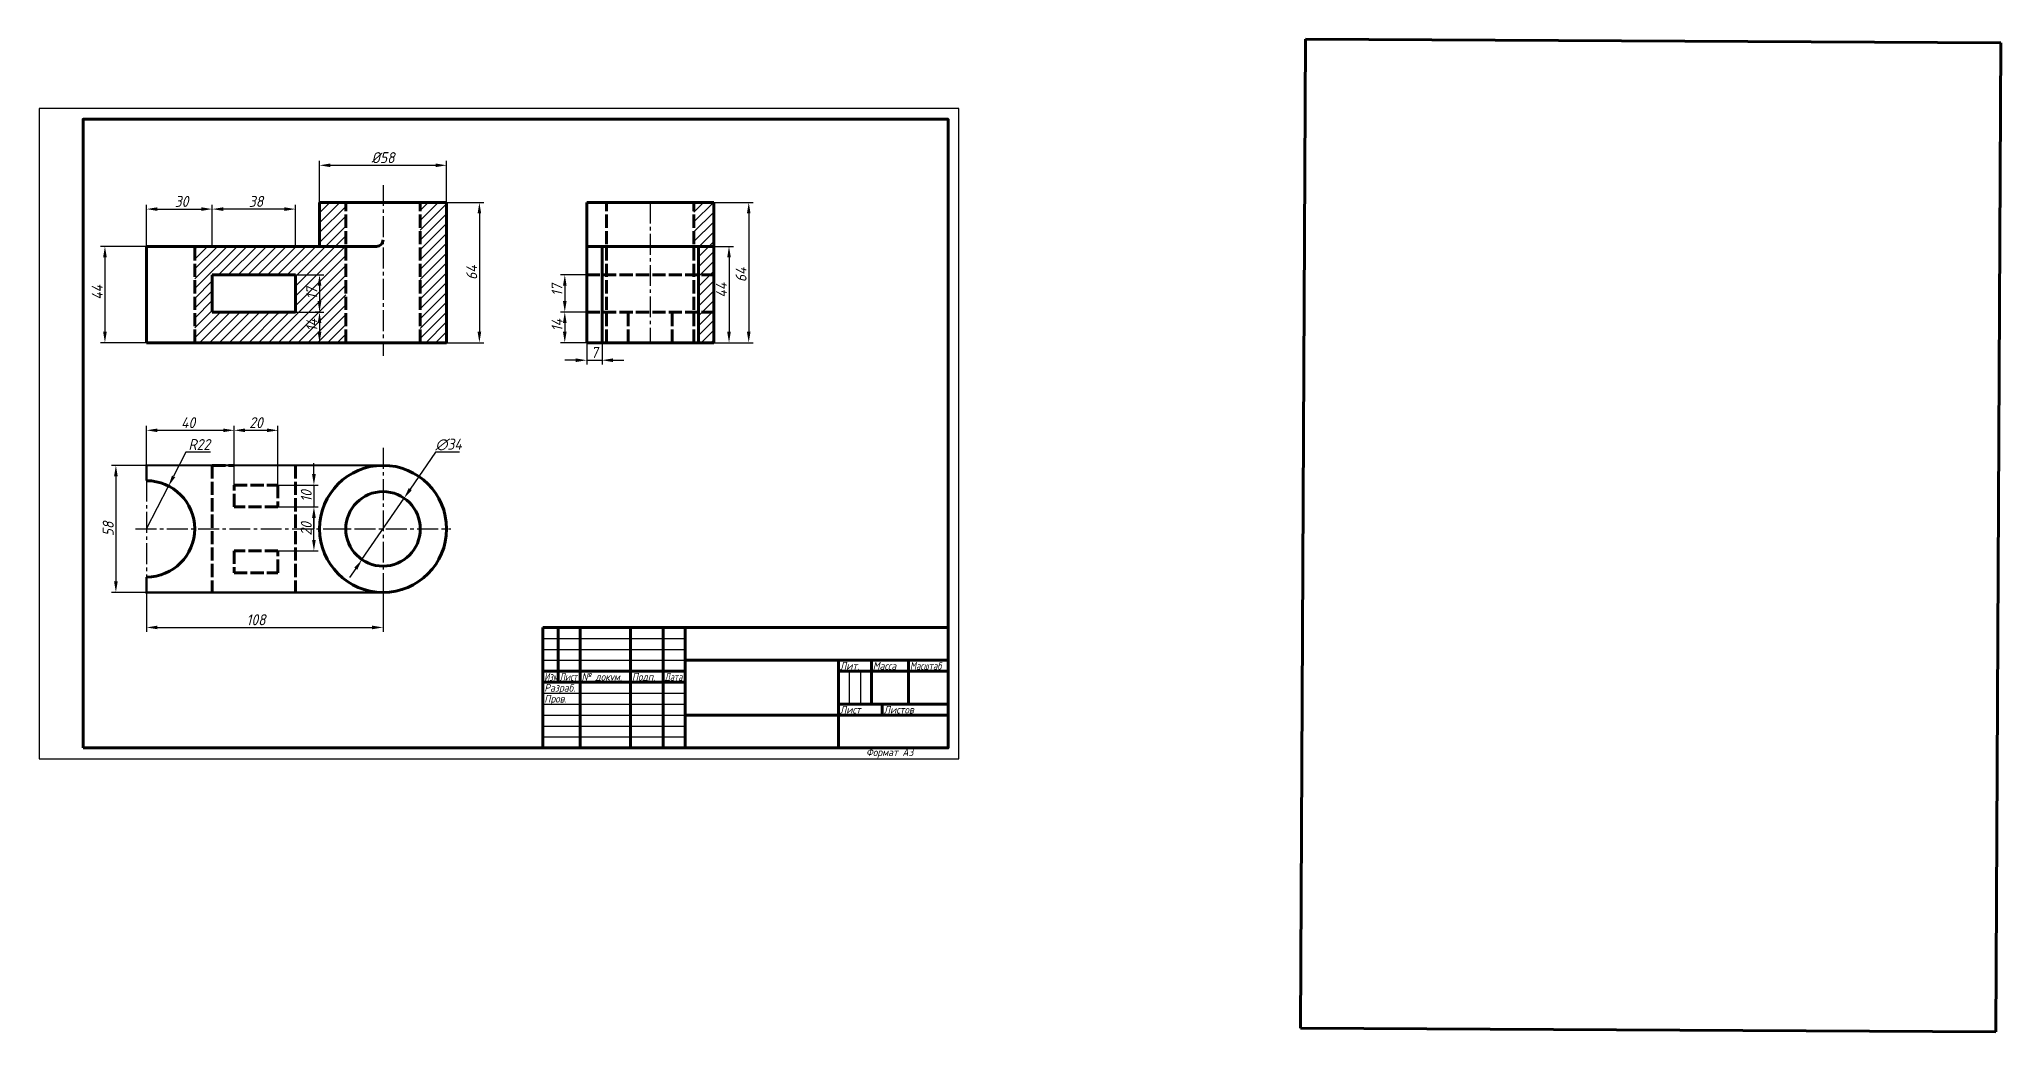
# Model space of a CAD drawing. Header units: millimetres. Extents: x 0 to 896, y -125 to 329.
import ezdxf

# ---------------------------------------------------------------- set-up
doc = ezdxf.new("R2010")
doc.units = ezdxf.units.MM
doc.header["$LTSCALE"] = 0.5
doc.linetypes.add('ACAD_ISO02W100', pattern=[15, 12, -3])
doc.linetypes.add('осевая2', pattern=[28.575, 19.05, -3.175, 3.175, -3.175])
doc.layers.get('0').update_dxf_attribs({"lineweight": 60})
doc.layers.get('Defpoints').update_dxf_attribs({"color": 5})
doc.layers.add('1-оси', color=50, linetype='осевая2')
doc.layers.add('3-размеры', color=6, linetype='Continuous')
doc.layers.add('2-штриховка', color=7, linetype='Continuous', true_color=0x00c7c7)
doc.layers.add('4-текст', color=7, linetype='Continuous', true_color=0x00ad00)
doc.layers.add('штрих', color=51, linetype='ACAD_ISO02W100', lineweight=60)
doc.styles.get("Standard").update_dxf_attribs({"font": 'isocpeui.ttf', "width": 0.9})
doc.dimstyles.new('Standart', dxfattribs={"dimtxt": 5, "dimasz": 5, "dimexe": 2, "dimexo": 0, "dimgap": 1, "dimtad": 1, "dimtoh": 1, "dimdec": 0, "dimtxsty": 'Standard', "dimcen": 2.5, "dimadec": 0, "dimazin": 0, "dimtfac": 1, "dimtdec": 0, "dimtmove": 0, "dimatfit": 3, "dimldrblk": 'DOTSMALL', "dimfxl": 1, "dimarcsym": 0})
picture_1 = doc.add_image_def('image1.jpg', size_in_pixel=(900, 1280))

# ---------------------------------------------------------------- blocks, each defined once
blk = doc.blocks.new('*D2')
at = {"layer": '3-размеры', "color": 0, "lineweight": -2, "transparency": 16777216}
for p, q in [((49, 234), (28, 234)), ((30, 229), (30, 195)), ((49, 190), (28, 190))]:
    blk.add_line(p, q, dxfattribs=at)
at = {"layer": '3-размеры', "color": 0, "transparency": 16777216}
for points in [[(29.17, 229), (30.83, 229), (30, 234)], [(29.17, 195), (30.83, 195), (30, 190)]]:
    blk.add_solid(points, dxfattribs=at)
at = {"layer": 'Defpoints', "color": 0, "transparency": 16777216}
for p in [(49, 234), (30, 190), (49, 190)]:
    blk.add_point(p, dxfattribs=at)
at = {"layer": '3-размеры', "color": 0, "transparency": 16777216, "insert": (26.5, 213), "char_height": 5, "attachment_point": 5, "rotation": 90}
blk.add_mtext('44', dxfattribs=at)
blk = doc.blocks.new('_DotSmall')
at = {"color": 0, "linetype": 'ByBlock', "const_width": 0.5}
blk.add_lwpolyline([(-0.0625, 0, 1), (0.0625, 0, 1)], format="xyb", close=True, dxfattribs=at)
blk = doc.blocks.new('*D3')
at = {"layer": '3-размеры', "color": 0, "lineweight": -2, "transparency": 16777216}
for p, q in [((49, 234), (49, 253)), ((54, 251), (74, 251)), ((79, 234), (79, 253))]:
    blk.add_line(p, q, dxfattribs=at)
at = {"layer": '3-размеры', "color": 0, "transparency": 16777216}
for points in [[(54, 251.83), (54, 250.17), (49, 251)], [(74, 251.83), (74, 250.17), (79, 251)]]:
    blk.add_solid(points, dxfattribs=at)
at = {"layer": 'Defpoints', "color": 0, "transparency": 16777216}
for p in [(79, 251), (49, 234), (79, 234)]:
    blk.add_point(p, dxfattribs=at)
at = {"layer": '3-размеры', "color": 0, "transparency": 16777216, "insert": (65, 254.5), "char_height": 5, "attachment_point": 5}
blk.add_mtext('30', dxfattribs=at)
blk = doc.blocks.new('*D4')
at = {"layer": '3-размеры', "color": 0, "lineweight": -2, "transparency": 16777216}
for p, q in [((186, 254), (203, 254)), ((201, 249), (201, 195)), ((186, 190), (203, 190))]:
    blk.add_line(p, q, dxfattribs=at)
at = {"layer": '3-размеры', "color": 0, "transparency": 16777216}
for points in [[(200.17, 249), (201.83, 249), (201, 254)], [(200.17, 195), (201.83, 195), (201, 190)]]:
    blk.add_solid(points, dxfattribs=at)
at = {"layer": 'Defpoints', "color": 0, "transparency": 16777216}
for p in [(186, 254), (186, 190), (201, 190)]:
    blk.add_point(p, dxfattribs=at)
at = {"layer": '3-размеры', "color": 0, "transparency": 16777216, "insert": (197.5, 222), "char_height": 5, "attachment_point": 5, "rotation": 90}
blk.add_mtext('64', dxfattribs=at)
blk = doc.blocks.new('*D5')
at = {"layer": '3-размеры', "color": 0, "lineweight": -2, "transparency": 16777216}
for p, q in [((117, 221), (130, 221)), ((128, 216), (128, 209)), ((117, 204), (130, 204))]:
    blk.add_line(p, q, dxfattribs=at)
at = {"layer": '3-размеры', "color": 0, "transparency": 16777216}
for points in [[(127.17, 216), (128.83, 216), (128, 221)], [(127.17, 209), (128.83, 209), (128, 204)]]:
    blk.add_solid(points, dxfattribs=at)
at = {"layer": 'Defpoints', "color": 0, "transparency": 16777216}
for p in [(117, 221), (117, 204), (128, 204)]:
    blk.add_point(p, dxfattribs=at)
at = {"layer": '3-размеры', "color": 0, "transparency": 16777216, "insert": (124.47, 212.5), "char_height": 5, "attachment_point": 5, "rotation": 90}
blk.add_mtext('17', dxfattribs=at)
blk = doc.blocks.new('*D6')
at = {"layer": '3-размеры', "color": 0, "lineweight": -2, "transparency": 16777216}
for p, q in [((128, 204), (126, 204)), ((128, 199), (128, 195)), ((128, 190), (126, 190))]:
    blk.add_line(p, q, dxfattribs=at)
at = {"layer": '3-размеры', "color": 0, "transparency": 16777216}
for points in [[(127.17, 199), (128.83, 199), (128, 204)], [(127.17, 195), (128.83, 195), (128, 190)]]:
    blk.add_solid(points, dxfattribs=at)
at = {"layer": 'Defpoints', "color": 0, "transparency": 16777216}
for p in [(128, 204), (128, 190), (128, 190)]:
    blk.add_point(p, dxfattribs=at)
at = {"layer": '3-размеры', "color": 0, "transparency": 16777216, "insert": (124.5, 198), "char_height": 5, "attachment_point": 5, "rotation": 90}
blk.add_mtext('14', dxfattribs=at)
blk = doc.blocks.new('*D7')
at = {"layer": '3-размеры', "color": 0, "lineweight": -2, "transparency": 16777216}
for p, q in [((128, 254), (128, 273)), ((133, 271), (181, 271)), ((186, 254), (186, 273))]:
    blk.add_line(p, q, dxfattribs=at)
at = {"layer": '3-размеры', "color": 0, "transparency": 16777216}
for points in [[(133, 271.83), (133, 270.17), (128, 271)], [(181, 271.83), (181, 270.17), (186, 271)]]:
    blk.add_solid(points, dxfattribs=at)
at = {"layer": 'Defpoints', "color": 0, "transparency": 16777216}
for p in [(186, 271), (128, 254), (186, 254)]:
    blk.add_point(p, dxfattribs=at)
at = {"layer": '3-размеры', "color": 0, "transparency": 16777216, "insert": (157, 274.5), "char_height": 5, "attachment_point": 5}
blk.add_mtext('%%c58', dxfattribs=at)
blk = doc.blocks.new('*D8')
at = {"layer": '3-размеры', "color": 0, "lineweight": -2, "transparency": 16777216}
for p, q in [((49, 134), (33, 134)), ((35, 129), (35, 81)), ((49, 76), (33, 76))]:
    blk.add_line(p, q, dxfattribs=at)
at = {"layer": '3-размеры', "color": 0, "transparency": 16777216}
for points in [[(34.17, 129), (35.83, 129), (35, 134)], [(34.17, 81), (35.83, 81), (35, 76)]]:
    blk.add_solid(points, dxfattribs=at)
at = {"layer": 'Defpoints', "color": 0, "transparency": 16777216}
for p in [(49, 134), (35, 76), (49, 76)]:
    blk.add_point(p, dxfattribs=at)
at = {"layer": '3-размеры', "color": 0, "transparency": 16777216, "insert": (31.5, 105), "char_height": 5, "attachment_point": 5, "rotation": 90}
blk.add_mtext('58', dxfattribs=at)
blk = doc.blocks.new('*D9')
at = {"layer": '3-размеры', "color": 0, "lineweight": -2, "transparency": 16777216}
for p, q in [((89, 125), (89, 152)), ((94, 150), (104, 150)), ((109, 125), (109, 152))]:
    blk.add_line(p, q, dxfattribs=at)
at = {"layer": '3-размеры', "color": 0, "transparency": 16777216}
for points in [[(94, 150.83), (94, 149.17), (89, 150)], [(104, 150.83), (104, 149.17), (109, 150)]]:
    blk.add_solid(points, dxfattribs=at)
at = {"layer": 'Defpoints', "color": 0, "transparency": 16777216}
for p in [(109, 150), (89, 125), (109, 125)]:
    blk.add_point(p, dxfattribs=at)
at = {"layer": '3-размеры', "color": 0, "transparency": 16777216, "insert": (99, 153.5), "char_height": 5, "attachment_point": 5}
blk.add_mtext('20', dxfattribs=at)
blk = doc.blocks.new('*D10')
at = {"layer": '3-размеры', "color": 0, "lineweight": -2, "transparency": 16777216}
for p, q in [((79, 251), (79, 253)), ((112, 251), (84, 251)), ((117, 234), (117, 253))]:
    blk.add_line(p, q, dxfattribs=at)
at = {"layer": '3-размеры', "color": 0, "transparency": 16777216}
for points in [[(84, 251.83), (84, 250.17), (79, 251)], [(112, 251.83), (112, 250.17), (117, 251)]]:
    blk.add_solid(points, dxfattribs=at)
at = {"layer": 'Defpoints', "color": 0, "transparency": 16777216}
for p in [(79, 251), (79, 251), (117, 234)]:
    blk.add_point(p, dxfattribs=at)
at = {"layer": '3-размеры', "color": 0, "transparency": 16777216, "insert": (99, 254.5), "char_height": 5, "attachment_point": 5}
blk.add_mtext('38', dxfattribs=at)
blk = doc.blocks.new('*D11')
at = {"layer": '3-размеры', "color": 0, "lineweight": -2, "transparency": 16777216}
for p, q in [((49, 134), (49, 152)), ((54, 150), (84, 150)), ((89, 150), (89, 152))]:
    blk.add_line(p, q, dxfattribs=at)
at = {"layer": '3-размеры', "color": 0, "transparency": 16777216}
for points in [[(54, 150.83), (54, 149.17), (49, 150)], [(84, 150.83), (84, 149.17), (89, 150)]]:
    blk.add_solid(points, dxfattribs=at)
at = {"layer": 'Defpoints', "color": 0, "transparency": 16777216}
for p in [(89, 150), (89, 150), (49, 134)]:
    blk.add_point(p, dxfattribs=at)
at = {"layer": '3-размеры', "color": 0, "transparency": 16777216, "insert": (68, 153.5), "char_height": 5, "attachment_point": 5}
blk.add_mtext('40', dxfattribs=at)
blk = doc.blocks.new('*D12')
at = {"layer": '3-размеры', "color": 0, "lineweight": -2, "transparency": 16777216}
for p, q in [((49, 76), (49, 58)), ((157, 76), (157, 58)), ((54, 60), (152, 60))]:
    blk.add_line(p, q, dxfattribs=at)
at = {"layer": '3-размеры', "color": 0, "transparency": 16777216}
for points in [[(54, 60.83), (54, 59.17), (49, 60)], [(152, 60.83), (152, 59.17), (157, 60)]]:
    blk.add_solid(points, dxfattribs=at)
at = {"layer": 'Defpoints', "color": 0, "transparency": 16777216}
for p in [(49, 76), (157, 76), (157, 60)]:
    blk.add_point(p, dxfattribs=at)
at = {"layer": '3-размеры', "color": 0, "transparency": 16777216, "insert": (99, 63.5), "char_height": 5, "attachment_point": 5}
blk.add_mtext('108', dxfattribs=at)
blk = doc.blocks.new('*D13')
at = {"layer": '3-размеры', "color": 0, "lineweight": -2, "transparency": 16777216}
for p, q in [((125.44, 130), (125.44, 135)), ((109, 125), (127.44, 125)), ((125.44, 125), (125.44, 115)), ((109, 115), (127.44, 115)), ((125.44, 110), (125.44, 105))]:
    blk.add_line(p, q, dxfattribs=at)
at = {"layer": '3-размеры', "color": 0, "transparency": 16777216}
for points in [[(124.6, 130), (126.27, 130), (125.44, 125)], [(124.6, 110), (126.27, 110), (125.44, 115)]]:
    blk.add_solid(points, dxfattribs=at)
at = {"layer": 'Defpoints', "color": 0, "transparency": 16777216}
for p in [(109, 125), (109, 115), (125.44, 115)]:
    blk.add_point(p, dxfattribs=at)
at = {"layer": '3-размеры', "color": 0, "transparency": 16777216, "insert": (121.94, 120), "char_height": 5, "attachment_point": 5, "rotation": 90}
blk.add_mtext('10', dxfattribs=at)
blk = doc.blocks.new('*D14')
at = {"layer": '3-размеры', "color": 0, "lineweight": -2, "transparency": 16777216}
for p, q in [((109, 115), (127.44, 115)), ((125.44, 100), (125.44, 110)), ((109, 95), (127.44, 95))]:
    blk.add_line(p, q, dxfattribs=at)
at = {"layer": '3-размеры', "color": 0, "transparency": 16777216}
for points in [[(124.6, 110), (126.27, 110), (125.44, 115)], [(124.6, 100), (126.27, 100), (125.44, 95)]]:
    blk.add_solid(points, dxfattribs=at)
at = {"layer": 'Defpoints', "color": 0, "transparency": 16777216}
for p in [(109, 115), (125.44, 115), (109, 95)]:
    blk.add_point(p, dxfattribs=at)
at = {"layer": '3-размеры', "color": 0, "transparency": 16777216, "insert": (121.94, 105), "char_height": 5, "attachment_point": 5, "rotation": 90}
blk.add_mtext('20', dxfattribs=at)
blk = doc.blocks.new('*D15')
at = {"layer": '3-размеры', "color": 0, "lineweight": -2, "transparency": 16777216}
for p, q in [((67, 140), (61.35, 129.01)), ((78.19, 140), (67, 140)), ((49, 105), (59.06, 124.56))]:
    blk.add_line(p, q, dxfattribs=at)
at = {"layer": '3-размеры', "color": 0, "transparency": 16777216}
blk.add_solid([(60.61, 129.39), (62.09, 128.63), (59.06, 124.56)], dxfattribs=at)
at = {"layer": 'Defpoints', "color": 0, "transparency": 16777216}
for p in [(59.06, 124.56), (49, 105)]:
    blk.add_point(p, dxfattribs=at)
at = {"layer": '3-размеры', "color": 0, "transparency": 16777216, "insert": (73.09, 143.5), "char_height": 5, "attachment_point": 5}
blk.add_mtext('R22', dxfattribs=at)
blk = doc.blocks.new('*D16')
at = {"layer": '3-размеры', "color": 0, "lineweight": -2, "transparency": 16777216}
for p, q in [((181, 140), (169.44, 123.14)), ((191.88, 140), (181, 140)), ((147.39, 90.98), (166.61, 119.02)), ((144.56, 86.86), (141.73, 82.73))]:
    blk.add_line(p, q, dxfattribs=at)
at = {"layer": '3-размеры', "color": 0, "transparency": 16777216}
for points in [[(168.75, 123.62), (170.13, 122.67), (166.61, 119.02)], [(143.87, 87.33), (145.25, 86.38), (147.39, 90.98)]]:
    blk.add_solid(points, dxfattribs=at)
at = {"layer": 'Defpoints', "color": 0, "transparency": 16777216}
for p in [(166.61, 119.02), (147.39, 90.98)]:
    blk.add_point(p, dxfattribs=at)
at = {"layer": '3-размеры', "color": 0, "transparency": 16777216, "insert": (186.94, 143.5), "char_height": 5, "attachment_point": 5}
blk.add_mtext('∅34', dxfattribs=at)
blk = doc.blocks.new('*D17')
at = {"layer": '3-размеры', "color": 0, "lineweight": -2, "transparency": 16777216}
for p, q in [((308, 254), (326, 254)), ((324, 249), (324, 195)), ((308, 190), (326, 190))]:
    blk.add_line(p, q, dxfattribs=at)
at = {"layer": '3-размеры', "color": 0, "transparency": 16777216}
for points in [[(323.17, 249), (324.83, 249), (324, 254)], [(323.17, 195), (324.83, 195), (324, 190)]]:
    blk.add_solid(points, dxfattribs=at)
at = {"layer": 'Defpoints', "color": 0, "transparency": 16777216}
for p in [(308, 254), (308, 190), (324, 190)]:
    blk.add_point(p, dxfattribs=at)
at = {"layer": '3-размеры', "color": 0, "transparency": 16777216, "insert": (320.5, 221), "char_height": 5, "attachment_point": 5, "rotation": 90}
blk.add_mtext('64', dxfattribs=at)
blk = doc.blocks.new('*D18')
at = {"layer": '3-размеры', "color": 0, "lineweight": -2, "transparency": 16777216}
for p, q in [((308, 234), (317, 234)), ((315, 229), (315, 195)), ((308, 190), (317, 190))]:
    blk.add_line(p, q, dxfattribs=at)
at = {"layer": '3-размеры', "color": 0, "transparency": 16777216}
for points in [[(314.17, 229), (315.83, 229), (315, 234)], [(314.17, 195), (315.83, 195), (315, 190)]]:
    blk.add_solid(points, dxfattribs=at)
at = {"layer": 'Defpoints', "color": 0, "transparency": 16777216}
for p in [(308, 234), (308, 190), (315, 190)]:
    blk.add_point(p, dxfattribs=at)
at = {"layer": '3-размеры', "color": 0, "transparency": 16777216, "insert": (311.5, 214), "char_height": 5, "attachment_point": 5, "rotation": 90}
blk.add_mtext('44', dxfattribs=at)
blk = doc.blocks.new('*D19')
at = {"layer": '3-размеры', "color": 0, "lineweight": -2, "transparency": 16777216}
for p, q in [((250, 204), (238, 204)), ((240, 199), (240, 195)), ((250, 190), (238, 190))]:
    blk.add_line(p, q, dxfattribs=at)
at = {"layer": '3-размеры', "color": 0, "transparency": 16777216}
for points in [[(239.17, 199), (240.83, 199), (240, 204)], [(239.17, 195), (240.83, 195), (240, 190)]]:
    blk.add_solid(points, dxfattribs=at)
at = {"layer": 'Defpoints', "color": 0, "transparency": 16777216}
for p in [(250, 204), (240, 190), (250, 190)]:
    blk.add_point(p, dxfattribs=at)
at = {"layer": '3-размеры', "color": 0, "transparency": 16777216, "insert": (236.5, 198), "char_height": 5, "attachment_point": 5, "rotation": 90}
blk.add_mtext('14', dxfattribs=at)
blk = doc.blocks.new('*D20')
at = {"layer": '3-размеры', "color": 0, "lineweight": -2, "transparency": 16777216}
for p, q in [((250, 221), (238, 221)), ((240, 216), (240, 209)), ((240, 204), (238, 204))]:
    blk.add_line(p, q, dxfattribs=at)
at = {"layer": '3-размеры', "color": 0, "transparency": 16777216}
for points in [[(239.17, 216), (240.83, 216), (240, 221)], [(239.17, 209), (240.83, 209), (240, 204)]]:
    blk.add_solid(points, dxfattribs=at)
at = {"layer": 'Defpoints', "color": 0, "transparency": 16777216}
for p in [(250, 221), (240, 204), (240, 204)]:
    blk.add_point(p, dxfattribs=at)
at = {"layer": '3-размеры', "color": 0, "transparency": 16777216, "insert": (236.47, 214), "char_height": 5, "attachment_point": 5, "rotation": 90}
blk.add_mtext('17', dxfattribs=at)
blk = doc.blocks.new('*D21')
at = {"layer": '3-размеры', "color": 0, "lineweight": -2, "transparency": 16777216}
for p, q in [((250, 190), (250, 180)), ((257, 190), (257, 180)), ((245, 182), (240, 182)), ((250, 182), (257, 182)), ((262, 182), (267, 182))]:
    blk.add_line(p, q, dxfattribs=at)
at = {"layer": '3-размеры', "color": 0, "transparency": 16777216}
for points in [[(245, 182.83), (245, 181.17), (250, 182)], [(262, 182.83), (262, 181.17), (257, 182)]]:
    blk.add_solid(points, dxfattribs=at)
at = {"layer": 'Defpoints', "color": 0, "transparency": 16777216}
for p in [(250, 190), (257, 190), (257, 182)]:
    blk.add_point(p, dxfattribs=at)
at = {"layer": '3-размеры', "color": 0, "transparency": 16777216, "insert": (253.5, 185.53), "char_height": 5, "attachment_point": 5}
blk.add_mtext('7', dxfattribs=at)

msp = doc.modelspace()

# ---------------------------------------------------------------- hatches: boundary and pattern name
at = {"layer": '2-штриховка'}
h = msp.add_hatch(dxfattribs=at)
h.set_pattern_fill('ANSI31', color=256)
h.paths.add_polyline_path([(109, 204), (89, 204), (89, 190), (109, 190)])
h.paths.add_polyline_path([(32.25, 207.72), (32.25, 217.67), (20.25, 217.67), (20.25, 207.72)], flags=9)
h.paths.add_polyline_path([(60.07, 248.75), (69.4, 248.75), (69.4, 260.75), (60.07, 260.75)], flags=9)
h.paths.add_polyline_path([(203.25, 216.97), (203.25, 226.46), (191.25, 226.46), (191.25, 216.97)], flags=9)
h.paths.add_polyline_path([(130.19, 207.44), (130.19, 216.2), (118.19, 216.2), (118.19, 207.44)], flags=9)
h.paths.add_polyline_path([(130.25, 193.12), (130.25, 201.68), (118.25, 201.68), (118.25, 193.12)], flags=9)
h.paths.add_polyline_path([(149.59, 268.75), (163.28, 268.75), (163.28, 280.75), (149.59, 280.75)], flags=9)
h.paths.add_polyline_path([(37.25, 99.99), (37.25, 109.48), (25.25, 109.48), (25.25, 99.99)], flags=9)
h.paths.add_polyline_path([(94.07, 147.75), (103.4, 147.75), (103.4, 159.75), (94.07, 159.75)], flags=9)
h.paths.add_polyline_path([(93.99, 248.75), (103.48, 248.75), (103.48, 260.75), (93.99, 260.75)], flags=9)
h.paths.add_polyline_path([(62.71, 147.75), (72.51, 147.75), (72.51, 159.75), (62.71, 159.75)], flags=9)
h.paths.add_polyline_path([(92.41, 57.75), (104.23, 57.75), (104.23, 69.75), (92.41, 69.75)], flags=9)
h.paths.add_polyline_path([(127.69, 115.12), (127.69, 123.52), (115.69, 123.52), (115.69, 115.12)], flags=9)
h.paths.add_polyline_path([(127.69, 100.07), (127.69, 109.4), (115.69, 109.4), (115.69, 100.07)], flags=9)
h.paths.add_polyline_path([(66.22, 137.75), (79.44, 137.75), (79.44, 149.75), (66.22, 149.75)], flags=9)
h.paths.add_polyline_path([(179.62, 137.75), (193.3, 137.75), (193.3, 149.75), (179.62, 149.75)], flags=9)
h.paths.add_polyline_path([(326.25, 215.97), (326.25, 225.46), (314.25, 225.46), (314.25, 215.97)], flags=9)
h.paths.add_polyline_path([(317.25, 208.72), (317.25, 218.67), (305.25, 218.67), (305.25, 208.72)], flags=9)
h.paths.add_polyline_path([(242.25, 193.12), (242.25, 201.68), (230.25, 201.68), (230.25, 193.12)], flags=9)
h.paths.add_polyline_path([(242.19, 208.94), (242.19, 217.7), (230.19, 217.7), (230.19, 208.94)], flags=9)
h.paths.add_polyline_path([(249.56, 179.81), (255.99, 179.81), (255.99, 191.81), (249.56, 191.81)], flags=9)
h.paths.add_polyline_path([(364.8, 19.83), (376.44, 19.83), (376.44, 25.08), (364.8, 25.08)], flags=9)
h.paths.add_polyline_path([(384.8, 19.83), (400.97, 19.83), (400.97, 25.08), (384.8, 25.08)], flags=9)
h.paths.add_polyline_path([(396.8, 39.83), (415.2, 39.83), (415.2, 45.08), (396.8, 45.08)], flags=9)
h.paths.add_polyline_path([(379.8, 39.83), (393.61, 39.83), (393.61, 45.08), (379.8, 45.08)], flags=9)
h.paths.add_polyline_path([(364.8, 39.83), (375.35, 39.83), (375.35, 45.08), (364.8, 45.08)], flags=9)
h.paths.add_polyline_path([(229.53, 23.51), (242.24, 23.51), (242.24, 30.34), (229.53, 30.34)], flags=9)
h.paths.add_polyline_path([(229.53, 28.51), (247.3, 28.51), (247.3, 35.34), (229.53, 35.34)], flags=9)
h.paths.add_polyline_path([(284.66, 34.17), (295.92, 34.17), (295.92, 40.21), (284.66, 40.21)], flags=9)
h.paths.add_polyline_path([(269.8, 34.83), (281.98, 34.83), (281.98, 40.08), (269.8, 40.08)], flags=9)
h.paths.add_polyline_path([(246.53, 33.51), (267.4, 33.51), (267.4, 40.34), (246.53, 40.34)], flags=9)
h.paths.add_polyline_path([(236.8, 34.83), (246.79, 34.83), (246.79, 40.08), (236.8, 40.08)], flags=9)
h.paths.add_polyline_path([(229.8, 34.83), (238.01, 34.83), (238.01, 40.08), (229.8, 40.08)], flags=9)
h = msp.add_hatch(dxfattribs=at)
h.set_pattern_fill('ANSI31', color=256)
h.paths.add_polyline_path([(186, 254), (174, 254), (174, 190), (186, 190)])
h.paths.add_polyline_path([(140, 234), (71, 234), (71, 190), (89, 190), (89, 204), (79, 204), (79, 221), (117, 221), (117, 204), (109, 204), (109, 190), (140, 190)])
h.paths.add_polyline_path([(308, 254), (299, 254), (299, 234), (308, 234)])
h.paths.add_polyline_path([(308, 234), (301, 234), (301, 221), (308, 221)])
h.paths.add_polyline_path([(308, 221), (301, 221), (301, 204), (308, 204)])
h.paths.add_polyline_path([(308, 204), (301, 204), (301, 190), (308, 190)])
h.paths.add_polyline_path([(140, 254), (128, 254), (128, 234), (140, 234)])

# ---------------------------------------------------------------- linework, layer by layer
at = {"lineweight": 100}
for p, q in [((128, 254), (186, 254)), ((128, 254), (128, 234)), ((186, 254), (186, 190)), ((250, 190), (250, 254)), ((250, 254), (308, 254)), ((308, 254), (308, 190)), ((49, 190), (49, 234)), ((49, 234), (154, 234)), ((250, 234), (308, 234)), ((257, 190), (257, 234)), ((301, 190), (301, 234)), ((49, 190), (49, 222)), ((79, 221), (79, 204)), ((117, 221), (79, 221)), ((117, 204), (117, 221)), ((79, 204), (117, 204)), ((186, 190), (49, 190)), ((308, 190), (250, 190))]:
    msp.add_line(p, q, dxfattribs=at)
for p, q in [((79, 234), (79, 234)), ((365, 45), (365, 40))]:
    msp.add_line(p, q)
at = {"lineweight": 60}
for p, q in [((415, 60), (230, 60)), ((230, 5), (230, 60)), ((237, 60), (237, 35)), ((247, 5), (247, 60)), ((270, 60), (270, 5)), ((285, 5), (285, 60)), ((295, 60), (295, 5)), ((295, 45), (415, 45)), ((365, 5), (365, 45)), ((380, 45), (380, 25)), ((397, 25), (397, 45)), ((230, 40), (295, 40)), ((365, 40), (415, 40)), ((230, 35), (295, 35)), ((295, 20), (415, 20)), ((365, 25), (415, 25)), ((385, 20), (385, 25))]:
    msp.add_line(p, q, dxfattribs=at)
at = {"lineweight": -3}
for p, q in [((230, 55), (295, 55)), ((230, 50), (295, 50)), ((230, 45), (295, 45)), ((370, 25), (370, 40)), ((375, 40), (375, 25)), ((230, 30), (295, 30)), ((230, 25), (295, 25)), ((230, 20), (295, 20)), ((230, 15), (295, 15)), ((230, 10), (295, 10))]:
    msp.add_line(p, q, dxfattribs=at)
at = {"lineweight": 60}
msp.add_lwpolyline([(20, 5), (415, 5), (415, 292), (20, 292)], close=True, dxfattribs=at)
at = {"lineweight": 100, "const_width": 1}
for points in [[(49, 127), (49, 134), (157, 134)], [(157, 76), (49, 76), (49, 83)]]:
    msp.add_lwpolyline(points, dxfattribs=at)
at = {"lineweight": 100}
for radius in [29, 17]:
    msp.add_circle((157, 105), radius, dxfattribs=at)
for centre, radius, end in [((154, 237), 3, 0), ((49, 105), 22, 90)]:
    msp.add_arc(centre, radius, 270, end, dxfattribs=at)
at = {"layer": '1-оси'}
for p, q in [((157, 262), (157, 184)), ((279, 254), (279, 190)), ((157, 142), (157, 68)), ((49, 127), (49, 83)), ((44, 105), (188, 105))]:
    msp.add_line(p, q, dxfattribs=at)
at = {"layer": 'Defpoints'}
msp.add_lwpolyline([(0, 0), (420, 0), (420, 297), (0, 297)], close=True, dxfattribs=at)
at = {"layer": 'штрих'}
for p, q in [((140, 190), (140, 254)), ((174, 190), (174, 254)), ((259, 190), (259, 254)), ((299, 190), (299, 254)), ((71, 190), (71, 234)), ((250, 221), (308, 221)), ((250, 204), (308, 204)), ((269, 190), (269, 204)), ((289, 190), (289, 204)), ((250, 190), (252, 190)), ((299, 190), (289, 190)), ((79, 134), (79, 76)), ((79, 134), (89, 134)), ((117, 134), (117, 76)), ((89, 125), (109, 125)), ((89, 115), (89, 125)), ((109, 125), (109, 115)), ((109, 115), (89, 115)), ((89, 95), (89, 85)), ((109, 95), (89, 95)), ((109, 85), (109, 95)), ((89, 85), (109, 85))]:
    msp.add_line(p, q, dxfattribs=at)

# ---------------------------------------------------------------- texts
at = {"lineweight": -3, "width": 0.9}
msp.add_text('Формат А3', height=3.5, dxfattribs=at).set_placement((377.6, 1.25))
at = {"layer": '4-текст', "lineweight": -3}
for s, width, p in [('Изм.', 0.7, (230.67, 35.7)), ('Лист', 0.75, (237.67, 35.7)), ('№ докум.', 0.9, (247.67, 35.7)), ('Подп.', 0.9, (270.67, 35.7)), ('Дата', 0.75, (285.67, 35.7)), ('Лит.', 0.9, (365.67, 40.7)), ('Масса', 0.9, (380.67, 40.7)), ('Масштаб', 0.8, (397.67, 40.7)), ('Разраб.', 0.9, (230.67, 30.7)), ('Пров.', 0.9, (230.67, 25.7)), ('Лист', 0.9, (365.67, 20.7)), ('Листов', 0.9, (385.67, 20.7))]:
    msp.add_text(s, height=3.5, dxfattribs=dict(at, width=width)).set_placement(p)

# ---------------------------------------------------------------- dimensions: what is measured, and where the dimension line sits
at = {"layer": '3-размеры'}
dim = msp.add_linear_dim(base=(186, 271), p1=(128, 254), p2=(186, 254), text='%%c58', dimstyle='Standart', dxfattribs=at)
dim.commit()
dim.dimension.update_dxf_attribs({"geometry": '*D7', "text_midpoint": (157, 271), "dimtype": 160})
for base, p1, p2, picture, middle in [((79, 251), (49, 234), (79, 234), '*D3', (65, 251)), ((79, 251), (117, 234), (79, 251), '*D10', (99, 251)), ((257, 182), (250, 190), (257, 190), '*D21', (253.5, 182)), ((89, 150), (49, 134), (89, 150), '*D11', (68, 150)), ((109, 150), (89, 125), (109, 125), '*D9', (99, 150)), ((157, 60), (49, 76), (157, 76), '*D12', (99, 60))]:
    dim = msp.add_linear_dim(base=base, p1=p1, p2=p2, dimstyle='Standart', dxfattribs=at)
    dim.commit()
    dim.dimension.update_dxf_attribs({"geometry": picture, "text_midpoint": middle, "dimtype": 160})
for base, p1, p2, picture, middle in [((201, 190), (186, 254), (186, 190), '*D4', (201, 222)), ((324, 190), (308, 254), (308, 190), '*D17', (324, 221)), ((30, 190), (49, 234), (49, 190), '*D2', (30, 213)), ((315, 190), (308, 234), (308, 190), '*D18', (315, 214)), ((128, 204), (117, 221), (117, 204), '*D5', (128, 212.5)), ((240, 204), (250, 221), (240, 204), '*D20', (240, 214)), ((128, 190), (128, 204), (128, 190), '*D6', (128, 198)), ((240, 190), (250, 204), (250, 190), '*D19', (240, 198)), ((125.44, 115), (109, 125), (109, 115), '*D13', (125.44, 120)), ((35, 76), (49, 134), (49, 76), '*D8', (35, 105)), ((125.44, 115), (109, 95), (109, 115), '*D14', (125.44, 105))]:
    dim = msp.add_linear_dim(base=base, p1=p1, p2=p2, angle=90, dimstyle='Standart', dxfattribs=at)
    dim.commit()
    dim.dimension.update_dxf_attribs({"geometry": picture, "text_midpoint": middle, "dimtype": 160})
dim = msp.add_radius_dim(center=(49, 105), mpoint=(59.06, 124.56), dimstyle='Standart', dxfattribs=at)
dim.commit()
dim.dimension.update_dxf_attribs({"geometry": '*D15', "text_midpoint": (73.09, 140), "dimtype": 164})
dim = msp.add_diameter_dim_2p(p1=(147.39, 90.98), p2=(166.61, 119.02), dimstyle='Standart', dxfattribs=at)
dim.commit()
dim.dimension.update_dxf_attribs({"geometry": '*D16', "text_midpoint": (186.94, 140), "dimtype": 163})

# ---------------------------------------------------------------- pictures from other files: only their frames are drawn
image = msp.add_image(picture_1, insert=(576, -123), size_in_units=(317.5, 451.56), rotation=-0.28648)
image.dxf.flags = 7

doc.saveas('drawing.dxf')
